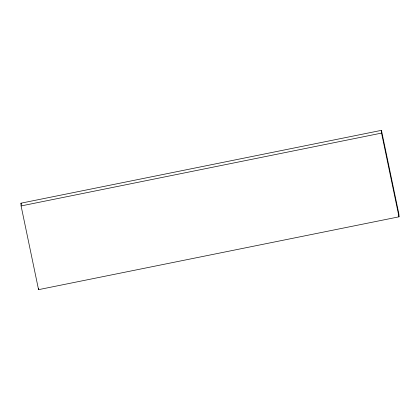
<?xml version="1.0" encoding="UTF-8"?>
<svg xmlns="http://www.w3.org/2000/svg" width="420" height="420" viewBox="0 0 420 420"><rect width="100%" height="100%" fill="white"/><g stroke="black" fill="none" stroke-linecap="round" stroke-linejoin="round"><path stroke-width="0.63" d="M21 203.18L381.444 130.347L398.906 214.064L399 216.82L38.556 289.653L21.095 205.936L21 203.18L21.268 204.461M21.095 205.936L381.544 133.103L381.444 130.347M381.544 133.103L399 216.82M38.514 288.55L38.556 289.653"/></g></svg>
